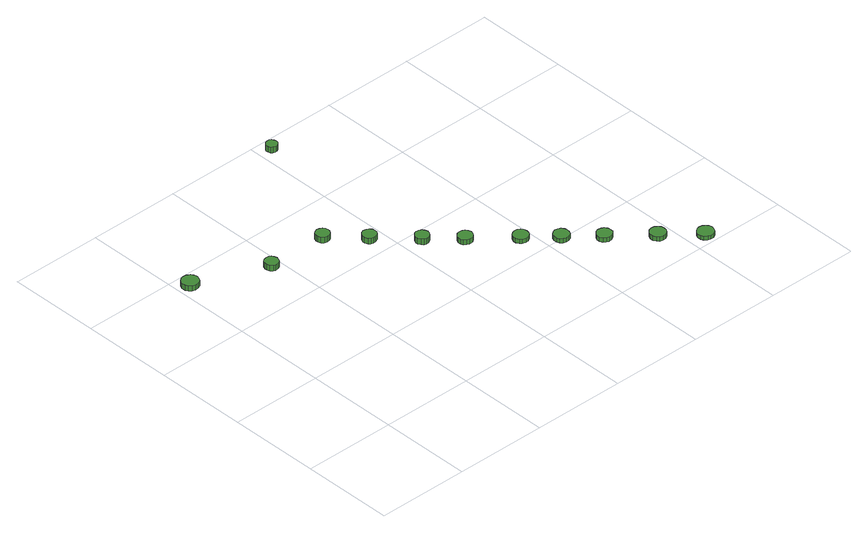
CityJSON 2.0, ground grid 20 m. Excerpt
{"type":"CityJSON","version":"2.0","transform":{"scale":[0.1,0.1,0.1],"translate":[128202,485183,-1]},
"CityObjects":{
"tree1":{"type":"SolitaryVegetationObject","attributes":{"function":"something"},"geometry":[{"type":"MultiSurface","lod":"1","boundaries":[[[0,1,2,3,4,5,6,7,8,9,10,11,12,13,14]],[[15,16,17,18,19,20,21,22,23,24,25,26,27,28,29]],[[0,29,28,1]],[[1,28,27,2]],[[2,27,26,3]],[[3,26,25,4]],[[4,25,24,5]],[[5,24,23,6]],[[6,23,22,7]],[[7,22,21,8]],[[8,21,20,9]],[[9,20,19,10]],[[10,19,18,11]],[[11,18,17,12]],[[12,17,16,13]],[[13,16,15,14]],[[14,15,29,0]]]}]},
"tree2":{"type":"SolitaryVegetationObject","attributes":{"function":"something"},"geometry":[{"type":"MultiSurface","lod":"1","boundaries":[[[30,31,32,33,34,35,36,37,38,39,40,41,42,43,44]],[[45,46,47,48,49,50,51,52,53,54,55,56,57,58,59]],[[30,59,58,31]],[[31,58,57,32]],[[32,57,56,33]],[[33,56,55,34]],[[34,55,54,35]],[[35,54,53,36]],[[36,53,52,37]],[[37,52,51,38]],[[38,51,50,39]],[[39,50,49,40]],[[40,49,48,41]],[[41,48,47,42]],[[42,47,46,43]],[[43,46,45,44]],[[44,45,59,30]]]}]},
"tree3":{"type":"SolitaryVegetationObject","attributes":{"function":"something"},"geometry":[{"type":"MultiSurface","lod":"1","boundaries":[[[60,61,62,63,64,65,66,67,68,69,70,71,72,73,74]],[[75,76,77,78,79,80,81,82,83,84,85,86,87,88,89]],[[60,89,88,61]],[[61,88,87,62]],[[62,87,86,63]],[[63,86,85,64]],[[64,85,84,65]],[[65,84,83,66]],[[66,83,82,67]],[[67,82,81,68]],[[68,81,80,69]],[[69,80,79,70]],[[70,79,78,71]],[[71,78,77,72]],[[72,77,76,73]],[[73,76,75,74]],[[74,75,89,60]]]}]},
"tree4":{"type":"SolitaryVegetationObject","attributes":{"function":"something"},"geometry":[{"type":"MultiSurface","lod":"1","boundaries":[[[90,91,92,93,94,95,96,97,98,99,100,101,102,103,104]],[[105,106,107,108,109,110,111,112,113,114,115,116,117,118,119]],[[90,119,118,91]],[[91,118,117,92]],[[92,117,116,93]],[[93,116,115,94]],[[94,115,114,95]],[[95,114,113,96]],[[96,113,112,97]],[[97,112,111,98]],[[98,111,110,99]],[[99,110,109,100]],[[100,109,108,101]],[[101,108,107,102]],[[102,107,106,103]],[[103,106,105,104]],[[104,105,119,90]]]}]},
"tree5":{"type":"SolitaryVegetationObject","attributes":{"function":"something"},"geometry":[{"type":"MultiSurface","lod":"1","boundaries":[[[120,121,122,123,124,125,126,127,128,129,130,131,132,133,134]],[[135,136,137,138,139,140,141,142,143,144,145,146,147,148,149]],[[120,149,148,121]],[[121,148,147,122]],[[122,147,146,123]],[[123,146,145,124]],[[124,145,144,125]],[[125,144,143,126]],[[126,143,142,127]],[[127,142,141,128]],[[128,141,140,129]],[[129,140,139,130]],[[130,139,138,131]],[[131,138,137,132]],[[132,137,136,133]],[[133,136,135,134]],[[134,135,149,120]]]}]},
"tree6":{"type":"SolitaryVegetationObject","attributes":{"function":"something"},"geometry":[{"type":"MultiSurface","lod":"1","boundaries":[[[150,151,152,153,154,155,156,157,158,159,160,161,162,163,164]],[[165,166,167,168,169,170,171,172,173,174,175,176,177,178,179]],[[150,179,178,151]],[[151,178,177,152]],[[152,177,176,153]],[[153,176,175,154]],[[154,175,174,155]],[[155,174,173,156]],[[156,173,172,157]],[[157,172,171,158]],[[158,171,170,159]],[[159,170,169,160]],[[160,169,168,161]],[[161,168,167,162]],[[162,167,166,163]],[[163,166,165,164]],[[164,165,179,150]]]}]},
"tree7":{"type":"SolitaryVegetationObject","attributes":{"function":"something"},"geometry":[{"type":"MultiSurface","lod":"1","boundaries":[[[180,181,182,183,184,185,186,187,188,189,190,191,192,193,194]],[[195,196,197,198,199,200,201,202,203,204,205,206,207,208,209]],[[180,209,208,181]],[[181,208,207,182]],[[182,207,206,183]],[[183,206,205,184]],[[184,205,204,185]],[[185,204,203,186]],[[186,203,202,187]],[[187,202,201,188]],[[188,201,200,189]],[[189,200,199,190]],[[190,199,198,191]],[[191,198,197,192]],[[192,197,196,193]],[[193,196,195,194]],[[194,195,209,180]]]}]},
"tree8":{"type":"SolitaryVegetationObject","attributes":{"function":"something"},"geometry":[{"type":"MultiSurface","lod":"1","boundaries":[[[210,211,212,213,214,215,216,217,218,219,220,221,222,223,224]],[[225,226,227,228,229,230,231,232,233,234,235,236,237,238,239]],[[210,239,238,211]],[[211,238,237,212]],[[212,237,236,213]],[[213,236,235,214]],[[214,235,234,215]],[[215,234,233,216]],[[216,233,232,217]],[[217,232,231,218]],[[218,231,230,219]],[[219,230,229,220]],[[220,229,228,221]],[[221,228,227,222]],[[222,227,226,223]],[[223,226,225,224]],[[224,225,239,210]]]}]},
"tree9":{"type":"SolitaryVegetationObject","attributes":{"function":"something"},"geometry":[{"type":"MultiSurface","lod":"1","boundaries":[[[240,241,242,243,244,245,246,247,248,249,250,251,252,253,254]],[[255,256,257,258,259,260,261,262,263,264,265,266,267,268,269]],[[240,269,268,241]],[[241,268,267,242]],[[242,267,266,243]],[[243,266,265,244]],[[244,265,264,245]],[[245,264,263,246]],[[246,263,262,247]],[[247,262,261,248]],[[248,261,260,249]],[[249,260,259,250]],[[250,259,258,251]],[[251,258,257,252]],[[252,257,256,253]],[[253,256,255,254]],[[254,255,269,240]]]}]},
"tree10":{"type":"SolitaryVegetationObject","attributes":{"function":"something"},"geometry":[{"type":"MultiSurface","lod":"1","boundaries":[[[270,271,272,273,274,275,276,277,278,279,280,281,282,283,284]],[[285,286,287,288,289,290,291,292,293,294,295,296,297,298,299]],[[270,299,298,271]],[[271,298,297,272]],[[272,297,296,273]],[[273,296,295,274]],[[274,295,294,275]],[[275,294,293,276]],[[276,293,292,277]],[[277,292,291,278]],[[278,291,290,279]],[[279,290,289,280]],[[280,289,288,281]],[[281,288,287,282]],[[282,287,286,283]],[[283,286,285,284]],[[284,285,299,270]]]}]},
"tree11":{"type":"SolitaryVegetationObject","attributes":{"function":"something"},"geometry":[{"type":"MultiSurface","lod":"1","boundaries":[[[300,301,302,303,304,305,306,307,308,309,310,311,312,313,314]],[[315,316,317,318,319,320,321,322,323,324,325,326,327,328,329]],[[300,329,328,301]],[[301,328,327,302]],[[302,327,326,303]],[[303,326,325,304]],[[304,325,324,305]],[[305,324,323,306]],[[306,323,322,307]],[[307,322,321,308]],[[308,321,320,309]],[[309,320,319,310]],[[310,319,318,311]],[[311,318,317,312]],[[312,317,316,313]],[[313,316,315,314]],[[314,315,329,300]]]}]},
"tree12":{"type":"SolitaryVegetationObject","attributes":{"function":"something"},"geometry":[{"type":"MultiSurface","lod":"1","boundaries":[[[330,331,332,333,334,335,336,337,338,339,340,341,342,343,344]],[[345,346,347,348,349,350,351,352,353,354,355,356,357,358,359]],[[330,359,358,331]],[[331,358,357,332]],[[332,357,356,333]],[[333,356,355,334]],[[334,355,354,335]],[[335,354,353,336]],[[336,353,352,337]],[[337,352,351,338]],[[338,351,350,339]],[[339,350,349,340]],[[340,349,348,341]],[[341,348,347,342]],[[342,347,346,343]],[[343,346,345,344]],[[344,345,359,330]]]}]}
},
"vertices":[
[37,561,31],[35,568,31],[31,574,31],[24,578,31],[17,579,31],[10,577,31],[4,572,31],[1,565,31],[1,557,31],[4,550,31],[10,545,31],[17,543,31],[24,544,31],[31,547,31],[35,554,31],[35,554,19],[31,547,19],[24,544,19],[17,543,19],[10,545,19],[4,550,19],[1,557,19],[1,565,19],[4,572,19],[10,577,19],[17,579,19],[24,578,19],[31,574,19],[35,568,19],[37,561,19],
[184,499,33],[182,505,33],[179,510,33],[174,513,33],[167,513,33],[162,512,33],[157,508,33],[155,502,33],[155,496,33],[157,490,33],[162,486,33],[167,484,33],[174,485,33],[179,488,33],[182,493,33],[182,493,20],[179,488,20],[174,485,20],[167,484,20],[162,486,20],[157,490,20],[155,496,20],[155,502,20],[157,508,20],[162,512,20],[167,513,20],[174,513,20],[179,510,20],[182,505,20],[184,499,20],
[314,498,32],[313,504,32],[309,509,32],[304,512,32],[298,513,32],[292,511,32],[287,507,32],[285,501,32],[285,495,32],[287,489,32],[292,485,32],[298,483,32],[304,484,32],[309,487,32],[313,492,32],[313,492,19],[309,487,19],[304,484,19],[298,483,19],[292,485,19],[287,489,19],[285,495,19],[285,501,19],[287,507,19],[292,511,19],[298,513,19],[304,512,19],[309,509,19],[313,504,19],[314,498,19],
[380,440,28],[379,446,28],[375,451,28],[369,454,28],[363,455,28],[357,453,28],[353,449,28],[350,443,28],[350,437,28],[353,431,28],[357,427,28],[363,425,28],[369,426,28],[375,429,28],[379,434,28],[379,434,15],[375,429,15],[369,426,15],[363,425,15],[357,427,15],[353,431,15],[350,437,15],[350,443,15],[353,449,15],[357,453,15],[363,455,15],[369,454,15],[375,451,15],[379,446,15],[380,440,15],
[454,374,24],[452,380,24],[449,385,24],[443,388,24],[437,389,24],[431,387,24],[427,383,24],[424,377,24],[424,371,24],[427,365,24],[431,361,24],[437,359,24],[443,360,24],[449,363,24],[452,368,24],[452,368,11],[449,363,11],[443,360,11],[437,359,11],[431,361,11],[427,365,11],[424,371,11],[424,377,11],[427,383,11],[431,387,11],[437,389,11],[443,388,11],[449,385,11],[452,380,11],[454,374,11],
[516,321,20],[514,328,20],[510,333,20],[505,336,20],[498,337,20],[492,335,20],[487,330,20],[484,325,20],[484,318,20],[487,312,20],[492,308,20],[498,306,20],[505,306,20],[510,310,20],[514,315,20],[514,315,9],[510,310,9],[505,306,9],[498,306,9],[492,308,9],[487,312,9],[484,318,9],[484,325,9],[487,330,9],[492,335,9],[498,337,9],[505,336,9],[510,333,9],[514,328,9],[516,321,9],
[594,253,19],[593,260,19],[589,265,19],[583,269,19],[576,269,19],[570,267,19],[565,263,19],[562,256,19],[562,250,19],[565,243,19],[570,239,19],[576,237,19],[583,237,19],[589,241,19],[593,246,19],[593,246,9],[589,241,9],[583,237,9],[576,237,9],[570,239,9],[565,243,9],[562,250,9],[562,256,9],[565,263,9],[570,267,9],[576,269,9],[583,269,9],[589,265,9],[593,260,9],[594,253,9],
[438,771,26],[437,776,26],[434,780,26],[430,783,26],[425,783,26],[420,782,26],[416,778,26],[414,774,26],[414,769,26],[416,764,26],[420,761,26],[425,759,26],[430,760,26],[434,762,26],[437,766,26],[437,766,13],[434,762,13],[430,760,13],[425,759,13],[420,761,13],[416,764,13],[414,769,13],[414,774,13],[416,778,13],[420,782,13],[425,783,13],[430,783,13],[434,780,13],[437,776,13],[438,771,13],
[651,203,19],[650,209,19],[646,215,19],[640,218,19],[633,219,19],[627,217,19],[621,212,19],[619,206,19],[619,199,19],[621,193,19],[627,188,19],[633,186,19],[640,187,19],[646,190,19],[650,196,19],[650,196,9],[646,190,9],[640,187,9],[633,186,9],[627,188,9],[621,193,9],[619,199,9],[619,206,9],[621,212,9],[627,217,9],[633,219,9],[640,218,9],[646,215,9],[650,209,9],[651,203,9],
[711,149,19],[710,155,19],[706,161,19],[700,164,19],[693,165,19],[687,163,19],[682,158,19],[679,152,19],[679,145,19],[682,139,19],[687,135,19],[693,133,19],[700,133,19],[706,137,19],[710,142,19],[710,142,9],[706,137,9],[700,133,9],[693,133,9],[687,135,9],[682,139,9],[679,145,9],[679,152,9],[682,158,9],[687,163,9],[693,165,9],[700,164,9],[706,161,9],[710,155,9],[711,149,9],
[787,83,19],[786,90,19],[782,95,19],[776,99,19],[769,100,19],[762,98,19],[757,93,19],[754,86,19],[754,79,19],[757,73,19],[762,68,19],[769,66,19],[776,67,19],[782,70,19],[786,76,19],[786,76,9],[782,70,9],[776,67,9],[769,66,9],[762,68,9],[757,73,9],[754,79,9],[754,86,9],[757,93,9],[762,98,9],[769,100,9],[776,99,9],[782,95,9],[786,90,9],[787,83,9],
[856,25,18],[854,32,18],[850,37,18],[844,41,18],[836,42,18],[830,40,18],[824,35,18],[821,28,18],[821,21,18],[824,14,18],[830,10,18],[836,7,18],[844,8,18],[850,12,18],[854,18,18],[854,18,9],[850,12,9],[844,8,9],[836,7,9],[830,10,9],[824,14,9],[821,21,9],[821,28,9],[824,35,9],[830,40,9],[836,42,9],[844,41,9],[850,37,9],[854,32,9],[856,25,9]
]}
